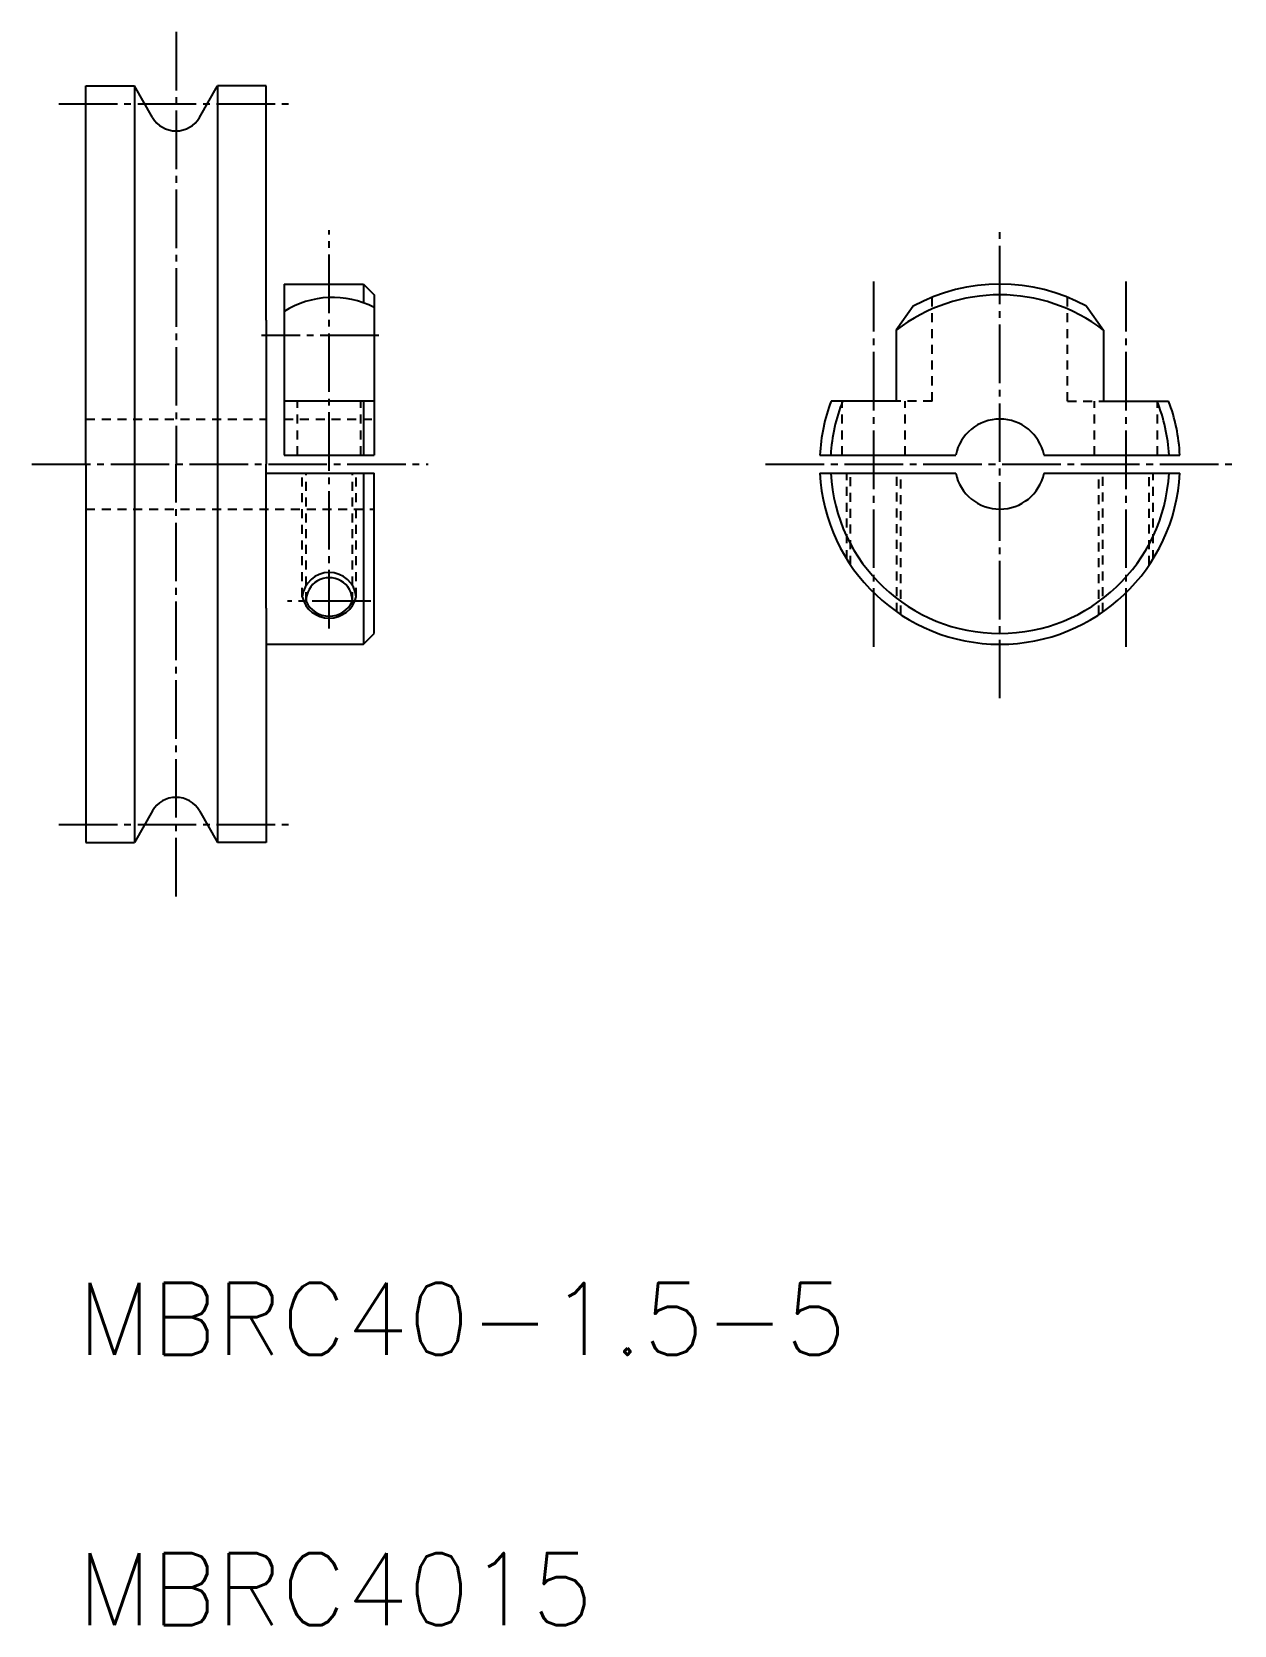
# Model space of a CAD drawing. Extents: x -214.9 to -148.2, y -7.5 to 80.9.
import ezdxf

# ---------------------------------------------------------------- set-up
doc = ezdxf.new("R2010")
doc.units = 0
doc.header["$LTSCALE"] = 0.25
doc.linetypes.add('CENTER', pattern=[17.5, 13, -1.5, 1.5, -1.5])
doc.linetypes.add('DASHED', pattern=[3.5, 2, -1.5])
doc.layers.get('0').update_dxf_attribs({"linetype": 'CONTINUOUS'})
doc.layers.add('CENTER', color=1, linetype='CENTER')
doc.styles.get("Standard").update_dxf_attribs({"font": 'txt.shx'})

msp = doc.modelspace()

# ---------------------------------------------------------------- linework, layer by layer
at = {"color": 7, "linetype": 'CONTINUOUS'}
for p, q in [((-211.877, 56.935), (-211.877, 77.935)), ((-211.877, 77.935), (-209.186, 77.935)), ((-209.186, 77.935), (-209.186, 35.935)), ((-208.176, 76.185), (-209.186, 77.935)), ((-205.578, 76.185), (-204.567, 77.935)), ((-204.567, 77.935), (-204.567, 35.935)), ((-201.877, 77.935), (-204.567, 77.935)), ((-201.877, 64.935), (-201.877, 77.935)), ((-200.877, 66.935), (-200.877, 57.435)), ((-200.877, 66.935), (-196.477, 66.935)), ((-196.477, 66.935), (-196.477, 65.896)), ((-196.477, 66.935), (-195.877, 66.335)), ((-195.877, 66.335), (-195.877, 57.435)), ((-201.877, 64.935), (-201.877, 56.935)), ((-195.877, 60.435), (-200.877, 60.435)), ((-196.477, 60.435), (-196.477, 58.035)), ((-196.477, 60.435), (-196.477, 57.435)), ((-211.877, 56.935), (-211.877, 35.935)), ((-201.877, 48.935), (-201.877, 56.935)), ((-200.877, 57.435), (-195.877, 57.435)), ((-171.146, 57.435), (-163.608, 57.435)), ((-158.709, 57.435), (-151.171, 57.435)), ((-201.877, 56.435), (-195.877, 56.435)), ((-196.477, 56.435), (-196.477, 46.935)), ((-195.877, 47.535), (-195.877, 56.435)), ((-171.146, 56.435), (-163.608, 56.435)), ((-158.709, 56.435), (-151.171, 56.435)), ((-201.877, 48.935), (-201.877, 35.935)), ((-201.877, 46.935), (-196.477, 46.935)), ((-196.477, 46.935), (-195.877, 47.535)), ((-208.176, 37.685), (-209.186, 35.935)), ((-205.578, 37.685), (-204.567, 35.935)), ((-211.877, 35.935), (-209.186, 35.935)), ((-201.877, 35.935), (-204.567, 35.935))]:
    msp.add_line(p, q, dxfattribs=at)
for p, q in [((-165.967, 65.703), (-166.908, 64.371)), ((-156.35, 65.703), (-155.408, 64.371)), ((-166.908, 64.371), (-166.908, 60.435)), ((-155.408, 64.371), (-155.408, 60.435)), ((-166.908, 60.435), (-170.526, 60.435)), ((-155.408, 60.435), (-151.791, 60.435))]:
    msp.add_line(p, q)
at = {"color": 3, "linetype": 'DASHED'}
for p, q in [((-164.908, 60.435), (-164.908, 66.205)), ((-157.408, 60.435), (-157.408, 66.205)), ((-200.127, 57.435), (-200.127, 60.435)), ((-196.627, 57.435), (-196.627, 60.435)), ((-169.908, 57.435), (-169.908, 60.435)), ((-164.908, 60.435), (-166.908, 60.435)), ((-166.408, 57.435), (-166.408, 60.435)), ((-157.408, 60.435), (-155.408, 60.435)), ((-155.908, 57.435), (-155.908, 60.435)), ((-152.408, 57.435), (-152.408, 60.435)), ((-211.877, 59.435), (-201.877, 59.435)), ((-200.877, 59.435), (-195.877, 59.435)), ((-199.877, 49.569), (-199.877, 56.435)), ((-199.662, 49.326), (-199.662, 56.435)), ((-197.091, 49.326), (-197.091, 56.435)), ((-196.877, 49.569), (-196.877, 56.435)), ((-169.658, 51.667), (-169.658, 56.435)), ((-169.444, 51.336), (-169.444, 56.435)), ((-166.873, 48.729), (-166.873, 56.435)), ((-166.658, 48.583), (-166.658, 56.435)), ((-155.658, 48.583), (-155.658, 56.435)), ((-155.444, 48.729), (-155.444, 56.435)), ((-152.873, 51.336), (-152.873, 56.435)), ((-152.658, 51.667), (-152.658, 56.435)), ((-211.877, 54.435), (-195.877, 54.435))]:
    msp.add_line(p, q, dxfattribs=at)
at = {"color": 7, "linetype": 'CONTINUOUS'}
for centre, radius, start, end in [((-206.877, 76.935), 1.5, 210, 330), ((-161.158, 56.935), 10, 61.25881, 118.74119), ((-198.177, 61.155), 5.036, 62.82499, 122.4211), ((-161.158, 56.935), 9.4, 52.28732, 127.71268), ((-161.158, 56.935), 10, 159.51268, 177.13402), ((-161.158, 56.935), 9.4, 158.13997, 176.95091), ((-161.158, 56.935), 9.4, 3.04909, 21.86003), ((-161.158, 56.935), 10, 2.86598, 20.48732), ((-161.158, 56.935), 2.5, 11.53696, 168.46304), ((-161.158, 56.935), 10, 182.86598, 357.13402), ((-161.158, 56.935), 9.4, 183.04909, 356.95091), ((-161.158, 56.935), 2.5, 191.53696, 348.46304), ((-198.377, 49.345), 1.286, 359.16565, 180.83435), ((-198.377, 49.905), 1.41, 204.249, 335.751), ((-206.877, 36.935), 1.5, 30, 150)]:
    msp.add_arc(centre, radius, start, end, dxfattribs=at)
at = {"color": 3}
for centre, radius, start, end in [((-198.377, 49.409), 1.509, 6.10051, 173.89949), ((-198.377, 49.93), 1.543, 193.55324, 346.44676)]:
    msp.add_arc(centre, radius, start, end, dxfattribs=at)
at = {"layer": 'CENTER', "color": 1, "linetype": 'CENTER'}
for p, q in [((-206.877, 80.935), (-206.877, 56.935)), ((-213.377, 76.935), (-200.377, 76.935)), ((-198.377, 47.818), (-198.377, 69.928)), ((-161.158, 43.935), (-161.158, 69.935)), ((-168.158, 46.794), (-168.158, 67.077)), ((-154.158, 46.794), (-154.158, 67.077)), ((-195.622, 64.077), (-202.132, 64.077)), ((-214.877, 56.935), (-192.877, 56.935)), ((-206.877, 32.935), (-206.877, 56.935)), ((-174.158, 56.935), (-148.158, 56.935)), ((-196.072, 49.336), (-200.682, 49.336)), ((-213.377, 36.935), (-200.377, 36.935))]:
    msp.add_line(p, q, dxfattribs=at)

# ---------------------------------------------------------------- texts
at = {"color": 7, "linetype": 'CONTINUOUS'}
for s, p in [('MBRC40-1.5-5', (-212.346, 7.475)), ('MBRC4015', (-212.346, -7.525))]:
    msp.add_text(s, height=4, dxfattribs=at).set_placement(p)

doc.saveas('drawing.dxf')
